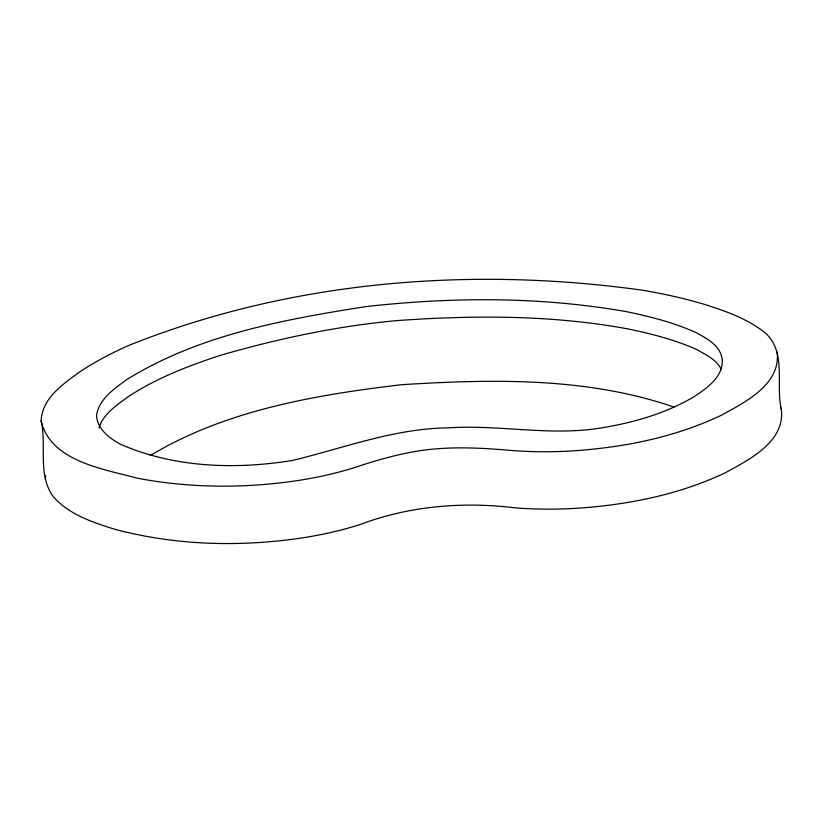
<?xml version="1.0" encoding="UTF-8"?>
<svg xmlns="http://www.w3.org/2000/svg" width="823" height="823" viewBox="0 0 823 823"><rect width="100%" height="100%" fill="white"/><g stroke="black" fill="none" stroke-linecap="round" stroke-linejoin="round"><path stroke-width="1.23" d="M41.15 420.82C42.117 397.807 63.597 383.693 80.417 371.44A372.922 135.198 -4.2 0 1 128.069 345.722C290.241 280.592 470.622 266.21 642.876 290.262A372.922 135.198 -4.2 0 1 704.056 304.263C724.96 310.899 746.245 318.203 763.795 331.782C787.323 350.31 775.317 384.115 781.336 409.35C785.224 441.858 749.3 459.553 725.464 472.68C679.047 494.736 627.918 504.869 576.892 508.275A172.069 62.383 -4.2 0 1 514.9 507.801C462.865 501.526 409.545 505.908 360.279 524.457A172.069 62.383 -4.2 0 1 302.987 537.779C240.686 547.172 176.369 545.587 115.302 529.405C93.184 522.564 69.688 514.869 53.721 497.174C37.117 475.673 46.89 445.531 41.15 420.82C50.532 461.559 103.677 468.945 137.348 478.204C190.535 488.306 245.326 488.502 298.79 480.395A172.069 62.383 -4.2 0 0 356.081 467.073C380.175 459.039 404.813 452.177 430.12 449.389L430.295 449.379C457.032 446.601 483.986 448.082 510.702 450.418A172.069 62.383 -4.2 0 0 572.695 450.891C623.721 447.486 674.85 437.352 721.267 415.296C745.103 402.169 781.017 384.475 777.138 351.977M45.347 478.204L45.759 475.673M99.017 427.95C103.204 413.835 116.866 405.183 128.069 396.789C156.308 378.189 188.107 365.968 220.07 355.443C277.999 338.654 337.348 325.97 397.488 320.559C474.387 315.096 552.305 314.921 628.319 328.984C651.806 333.922 675.272 339.817 697.194 349.765C706.072 354.919 716.627 359.702 721.277 369.476M150.228 455.582C225.759 410.132 315.147 394.958 401.603 384.691C492.545 379.053 586.768 377.016 673.955 407.066M780.41 407.138L781.336 409.35M722.285 360.196C722.841 376.955 707.389 387.828 694.972 396.13C667.947 412.333 637.383 421.633 606.5 427.024C553.704 437.239 500.487 424.215 447.414 427.888C393.847 428.618 343.716 448.113 292.402 460.458C235.213 469.748 174.023 467.731 120.384 444.194C109.315 438.206 97.093 428.937 96.497 415.224C99.264 398.805 114.284 388.703 126.814 379.578C198.528 335.033 283.585 319.499 365.865 306.619C452.557 296.887 541.009 296.517 627.064 311.773C650.54 316.711 674.006 322.595 695.929 332.543C707.05 338.531 721.185 346.02 722.285 360.196"/></g></svg>
